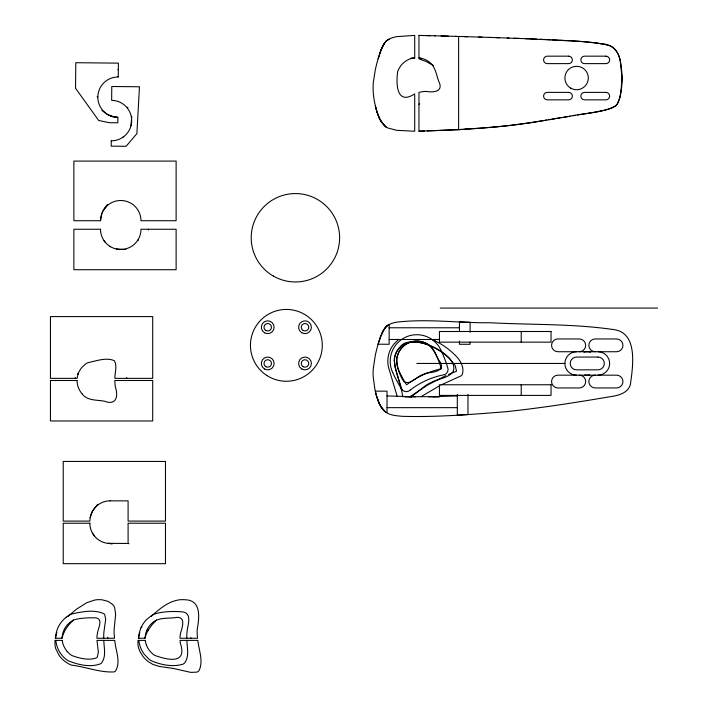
<?xml version="1.0" encoding="UTF-8"?>
<svg xmlns="http://www.w3.org/2000/svg" width="708" height="708" viewBox="0 0 708 708"><rect width="100%" height="100%" fill="white"/><g stroke="black" fill="none" stroke-linecap="round" stroke-linejoin="round"><path stroke-width="1.06" d="M97.828 97.014A20.24 20.24 0 0 1 118.263 76.977L118.404 63.136L75.8 62.711L75.544 88.279L98.66 120.457L109.289 122.696L117.811 122.776L117.864 117.448A20.24 20.24 0 0 1 97.828 97.014L97.173 96.394M131.723 116.351L130.989 125.812M620.801 93.252L622.049 77.915L620.332 61.667M100.501 220.728A20.24 20.24 0 0 1 120.741 200.497A20.24 20.24 0 0 1 140.981 220.728L176.124 220.728L176.124 161.088L73.871 161.088L73.871 220.728L100.501 220.728L101.917 213.515M620.748 93.509L620.553 94.518M620.5 94.766L620.279 95.766M620.217 96.023L619.978 97.014M61.879 638.253L63.808 632.731M619.942 97.138L619.199 99.731A35.143 35.143 0 0 1 618.863 100.713C616.659 108.492 607.455 109.43 600.756 110.997M378.099 58.799L380.833 50.525M379.081 341.008L377.691 345.672A169.699 169.699 0 0 0 375.302 355.292L373.222 369.036A63.587 63.587 0 0 0 373.169 376.594L374.913 389.311A96.686 96.686 0 0 0 376.718 396.471L377.753 399.701M378.116 344.185L389.152 344.283L389.152 324.432L385.533 327.211L382.656 331.698M378.169 344.017L378.479 342.964M127.484 108.244L127.812 107.156M378.479 57.507L378.718 56.728M378.435 343.115L378.576 342.628M90.146 517.681L92.385 511.3L97.686 504.282M378.63 342.46L380.913 335.76M56.33 634.049L55.242 638.253L62.1 638.253A20.426 20.426 0 0 1 69.658 622.677M379.125 340.893L379.612 339.38M379.541 54.153L381.417 49.029M379.541 339.601L380.081 338.035L379.656 339.265M380.125 52.445L377.691 60.224A168.849 168.849 0 0 0 375.302 69.835L373.32 82.314A64.534 64.534 0 0 0 373.249 92.412L373.629 96.244A93.102 93.102 0 0 0 377.081 112.138L379.161 117.864M78.022 374.364L78.314 373.523A21.408 21.408 0 0 1 81.907 367.355L85.686 363.894A14.443 14.443 0 0 1 87.819 362.726C96.226 360.965 106.227 357.089 114.36 360.699C117.475 366.071 114.758 372.496 114.891 378.364L152.698 378.364L152.698 316.591L50.445 316.591L50.445 378.364L77.172 378.364A19.78 19.78 0 0 1 78.022 374.364L77.561 373.497M380.196 337.689L380.488 336.893M380.276 52.038L380.47 51.489M380.47 336.937L384.506 328.521M380.541 51.303C382.125 46.878 384.984 40.267 389.152 39.391M380.869 50.418L384.63 42.896M380.886 335.831L381.116 335.229M380.957 335.645L382.727 331.565M381.479 48.887L382.223 47.162M381.479 334.335L382.214 332.636M382.311 46.976L383.285 45.055M382.311 332.424L382.55 331.928M102.262 212.488L102.554 211.869M138.777 638.253A25.692 25.692 0 0 1 141.025 627.731L141.494 626.704A28.524 28.524 0 0 1 146.742 619.367L151.91 615.323A20.47 20.47 0 0 1 154.742 613.96C163.69 611.252 173.371 611.19 182.62 611.871C192.434 613.261 187.717 625.04 187.071 631.43A46.808 46.808 0 0 0 186.806 637.846L186.806 638.253M382.86 331.3L383.276 330.512M102.872 211.241L104.811 208.028M383.382 44.87L386.586 40.701A11.266 11.266 0 0 1 388.391 39.4L391.772 37.94A44.993 44.993 0 0 1 393.303 37.48A41.002 41.002 0 0 1 396.905 36.621L414.711 35.4L414.711 58.153L411.021 58.083M383.382 330.326L387.17 325.662L391.046 323.644A41.568 41.568 0 0 1 395.914 322.273C427.128 318.388 458.819 323.175 490.166 322.742C531.602 324.963 573.471 323.6 614.597 329.724C637.598 333.415 632.979 365.284 630.757 381.948C630.085 392.604 618.827 395.568 610.057 396.71C575.586 402.587 541 408.003 506.22 411.675C471.714 414.428 437.04 417.322 402.401 416.322C396.79 415.764 390.701 415.552 385.86 412.295C385.878 412.304 386.002 412.392 386.064 412.437M110.085 500.857L128.095 500.857L128.095 521.088L165.477 521.088L165.477 461.448L63.224 461.448L63.224 521.088L89.872 521.088A20.24 20.24 0 0 1 110.085 500.857L110.448 500.352M105.28 207.382L106.811 205.409A42.427 42.427 0 0 1 107.377 204.754M394.506 343.601L398.639 339.433M103.651 209.887L107.342 205.17M385.002 327.857L385.391 327.379M385.01 42.392L385.674 41.613M385.515 327.229L386.488 326.238M385.807 41.462L388.657 39.241M403.41 346.203L402.781 346.805A22.098 22.098 0 0 0 398.692 352.451L397.215 356.381A15.603 15.603 0 0 0 396.807 358.752C396.949 366.709 399.259 375.187 403.994 381.63C410.826 385.418 416.552 376.435 422.782 374.576A27.709 27.709 0 0 1 427.836 372.851C435.685 372.249 446.571 369.877 438.783 360.027C434.951 353.513 432.128 345.044 424.198 342.477A21.78 21.78 0 0 0 417.393 341.106A19.488 19.488 0 0 0 403.383 346.177M68.101 616.394L74.446 610.862A126.281 126.281 0 0 1 76.968 608.907L86.765 602.703L94.748 600.048A25.727 25.727 0 0 1 102.102 599.809L108.2 601.384L112.908 604.685A10.08 10.08 0 0 1 113.855 605.96A9.602 9.602 0 0 1 114.59 607.358L115.643 614.084L114.2 628.748A46.312 46.312 0 0 0 114.103 632.952L114.475 638.253L96.916 638.253A27.612 27.612 0 0 1 97.447 633.173C97.961 628.571 103.598 618.987 95.863 617.827C88.642 617.748 81.154 617.836 74.163 619.819A14.921 14.921 0 0 0 72.384 620.65L69.579 622.571M73.402 620.022L69.313 624.288A38.161 38.161 0 0 0 63.782 632.713M156.521 619.987L151.742 625.075L148.432 629.819L146.963 630.076L147.335 629.297A21.78 21.78 0 0 1 151.423 623.695C157.335 617.341 166.628 618.571 174.442 617.721C186.213 615.217 182.708 626.421 180.54 633.085A27.762 27.762 0 0 0 180 638.253L197.559 638.253A52.419 52.419 0 0 1 197.205 629.5C199.231 617.818 201.815 599.756 184.514 599.738A25.886 25.886 0 0 0 178.894 599.88C167.973 601.596 159.22 609.181 151.255 616.323M386.63 326.114L388.657 324.698M66.039 617.226L68.649 615.429A20.479 20.479 0 0 1 71.402 614.066C81.703 611.809 94.129 609.101 103.996 613.792A4.549 4.549 0 0 1 104.704 614.633L105.704 619.296L104.067 630.819A41.666 41.666 0 0 0 103.757 634.226L103.722 638.253M411.33 396.914L425.313 385.745A47.808 47.808 0 0 1 431.181 382.453C438.332 378.497 448.314 378.506 453.279 371.364C455.837 363.806 448.961 357.062 443.385 353C430.207 342.681 402.011 333.893 395.206 355.407A24.453 24.453 0 0 0 394.365 360.071C395.091 372.629 401.038 384.382 402.764 396.896M409.826 396.79L427.437 385.161L445.996 375.523M141.016 627.722L141.945 627.058M410.41 389.904C407.596 392.86 402.737 391.984 401.144 388.232M122.573 137.485L123.121 137.113M421.357 396.524L440.031 385.488M441.588 384.692L461.28 375.753A4.584 4.584 0 0 0 462.271 374.417C464.625 367.541 460.412 360.399 455.633 355.664M448.43 374.461L456.554 371.196L455.12 365.416L449.421 358.514A69.34 69.34 0 0 0 441.004 351.672C430.659 345.123 417.083 339.008 404.799 343.115A13.983 13.983 0 0 0 400.976 345.858L397.029 350.929A19.833 19.833 0 0 0 394.232 360.186L395.082 367.133L402.073 390.382M600.517 111.041L592.746 112.501M592.375 112.563L589.808 113.006M589.56 113.05L586.631 113.546M548.594 119.749L550.842 119.369M545.08 120.333L546.585 120.086M540.788 121.059L537.239 121.643M544.16 120.493L529.15 122.918A559.285 559.285 0 0 1 510.884 125.369L483.21 128.033M586.144 113.625L583.454 114.068M541.549 120.935L561.922 117.546M554.833 118.705L552.346 119.121M580.02 114.634L582.967 114.147M559.798 117.891L555.833 118.546M570.099 116.227L560.798 117.732M573.144 115.74L575.108 115.422M564.019 117.209L567.223 116.696M577.569 115.032L579.286 114.749M536.726 121.732L531.876 122.502M569.197 116.377C584.525 112.838 601.535 113.43 615.615 105.89A8.753 8.753 0 0 0 617.323 103.97L619.81 97.642L621.509 88.509A81.889 81.889 0 0 0 622.031 77.393A92.067 92.067 0 0 0 621.474 68.897C620.721 59.64 618.004 46.958 607.234 45.082M531.372 122.581L507.725 125.732M507.167 125.794L500.06 126.546M499.706 126.582L497.954 126.759M493.538 127.166L457.554 129.688L418.968 131.201L418.968 92.438A28.417 28.417 0 0 1 426.331 91.438C434.181 92.748 444.005 91.456 438.615 81.031C436.128 73.897 435.022 65.03 427.747 60.968A21.78 21.78 0 0 0 421.349 58.286L418.968 57.861M482.316 128.104L473.59 128.732M472.705 128.785L466.581 129.175M467.324 129.13L467.97 129.095M463.528 129.352L466.687 129.166M465.368 129.245L465.97 129.21M461.696 129.458L462.306 129.422M459.855 129.564L461.085 129.493M460.74 129.511L462.085 129.44M458.005 129.661L459.377 129.591M459.235 129.591L460.058 129.546M427.181 130.953L458.616 129.626L458.616 36.444M424.49 131.042L418.968 131.201M428.756 396.825L457.315 395.94M433.154 396.825L439.739 396.71L404.595 396.71L411.18 396.825M125.936 249.49L116.342 249.004M440.27 308.069L657.555 308.069M389.152 327.777L459.448 327.777M389.152 339.486L439.677 339.486M416.844 363.452L564.851 363.452A11.717 11.717 0 0 0 576.613 375.169M77.057 380.497L50.445 380.497L50.445 420.968L152.698 420.968L152.698 380.497L114.864 380.497A49.224 49.224 0 0 0 115.316 386.772C118.502 396.099 116.457 405.852 104.492 401.215C96.907 399.746 87.606 400.94 82.261 394.108M387.019 407.658L457.315 407.658M89.96 523.221L63.224 523.221L63.224 563.692L165.477 563.692L165.477 523.221L128.095 523.221L128.095 543.461L128.9 543.744M108.041 543.355L128.095 543.461M62.233 640.386L54.95 640.386L55.056 645.643A19.682 19.682 0 0 0 55.755 648.749L59.109 655.378A28.515 28.515 0 0 0 65.862 662.095L68.605 663.803A23.683 23.683 0 0 0 71.499 665.113C85.703 666.83 100.067 672.777 114.271 671.901A4.859 4.859 0 0 0 115.554 670.998C121.139 661.759 115.493 650.298 114.758 640.386L96.969 640.386L98.368 652.139L97.315 657.015A3.894 3.894 0 0 1 96.394 657.909C88.677 660.679 79.606 658.369 72.127 655.626A15.665 15.665 0 0 1 69.729 654.042L67.163 651.528M117.882 69.517L118.333 69.526M433.517 65.729L426.481 61.596L418.968 58.879L418.968 35.444L420.525 35.471M418.968 35.444L435.314 35.798M422.234 35.497L424.083 35.533M426.074 35.577L430.446 35.674M434.34 35.772L456.156 36.365M441.031 35.949L448.332 36.143M466.714 36.683L467.386 36.701M455.43 36.347L466.882 36.692M478.723 37.055L481.936 37.161M464.404 36.612L490.635 37.444M387.019 395.94L415.578 396.825M489.529 37.409L499.547 37.745M507.211 38.02L509.07 38.082M496.246 37.639L528.788 38.816M514.158 38.267L520.274 38.489M529.796 38.852L536.912 39.135M525.416 38.683L578.825 41.303M539.956 39.267L544.824 39.471M545.859 39.515L550.78 39.736M552.337 39.807L558.116 40.09M559.178 40.144L564.205 40.409M565.002 40.453L569.913 40.728M570.71 40.772L574.569 41.011M575.1 41.046L582.967 41.613M579.356 41.338L590.03 42.241M583.365 41.648L597.623 43.153M590.295 42.268L592.826 42.533M137.83 240.092L138.494 240.162M592.968 42.551L603.313 44.144A58.587 58.587 0 0 1 607.234 45.082M110.094 543.647L112.156 543.939M597.756 43.17L601.473 43.781M112.519 116.501L107.014 114.2L101.979 110.439M112.935 116.572L117.864 117.448L110.315 115.908M601.605 43.807C611.933 43.772 619.403 51.781 620.305 61.543M435.048 340.858L439.615 343.256A73.924 73.924 0 0 1 454.067 354.15L455.359 355.381M109.899 246.34L110.519 246.72M386.046 126.971L381.612 122.334M385.949 126.909L385.019 126.183M385.798 412.251L383.807 410.49M385.86 412.295L381.32 407.348M384.081 125.316L379.382 118.36M384.081 410.764L382.47 408.95M117.811 76.508L118.263 76.977M383.621 410.286L379.541 404.135M382.373 408.826L381.417 407.489M103.943 240.543L105.43 242.481M92.527 533.274L94.615 536.266M381.524 122.192L381.054 121.466M380.7 120.882L385.055 126.21A13.204 13.204 0 0 0 387.577 127.9L396.551 130.307L414.711 131.254L414.711 93.863C396.569 105.811 395.887 83.854 397.701 71.552A15.603 15.603 0 0 1 398.56 69.313L400.781 65.747A22.098 22.098 0 0 1 405.905 61.012A19.346 19.346 0 0 1 414.711 57.808M380.966 406.773L381.231 407.206L380.7 406.33M380.612 120.732L379.267 118.103M380.771 121.006L377.709 114.147M380.771 406.454L378.063 400.586M380.09 405.241L379.382 403.808M379.426 403.905L379.116 403.206M379.311 118.192L377.063 112.138M379.161 403.312L377.824 399.931M420.508 58.1L421.101 59.472M379.01 402.976L377.081 397.666M377.992 400.401L377.709 399.595M146.414 644.961L145.875 643.307A19.426 19.426 0 0 1 145.308 640.386L138.025 640.386A21.55 21.55 0 0 0 138.502 647.661L139.963 651.599L142.998 656.458A28.762 28.762 0 0 0 148.114 661.502L152.857 664.396L159.167 666.414L173.345 668.449L190.753 672.379L196.789 672.14A4.991 4.991 0 0 0 199.116 670.449C203.585 660.945 198.842 650.271 197.833 640.386L180.044 640.386A43.374 43.374 0 0 0 180.292 643.085C187.664 664.67 167.548 660.095 154.76 655.378A15.603 15.603 0 0 1 152.786 654.024L149.831 651.033A22.098 22.098 0 0 1 146.414 644.961M377.656 113.979L376.78 111.227M377.63 399.356L377.329 398.445M377.019 112.014L376.833 111.386M377.037 397.507L376.833 396.834M389.444 370.452L397.144 396.232M375.329 105.722L376.789 111.262M376.745 396.56L376.479 395.622M376.488 395.657L376.355 395.188M376.408 395.374L376.169 394.498M376.355 109.74L375.868 107.908M376.311 395.046L375.329 391.17L387.019 391.143L387.019 412.454M103.819 640.386C103.943 647.714 106.412 656.263 101.748 662.688A6.938 6.938 0 0 1 100.324 663.909C90.19 667.626 78.243 664.768 68.508 660.891A20.797 20.797 0 0 1 65.72 659.033L63.826 657.351A27.285 27.285 0 0 1 55.835 640.377M186.894 640.386C187.098 647.74 189.372 656.033 184.947 662.555A6.992 6.992 0 0 1 182.938 664.184C172.743 667.29 161.052 664.9 151.406 660.785A20.727 20.727 0 0 1 148.768 659.006L144.193 654.201A28.701 28.701 0 0 1 140.414 647.174L139.724 645.023A25.869 25.869 0 0 1 138.883 640.386M521.221 331.503L521.221 342.15M521.221 384.754L521.221 395.409M470.094 332.158L470.094 322.237L459.448 321.919L459.448 331.503M470.094 342.079L470.094 344.283L459.448 344.283L459.448 341.088M467.97 394.338L467.97 414.543L457.315 415.145L457.315 394.418M148.432 229.25L148.432 229.994M107.811 638.253A48.817 48.817 0 0 1 107.731 637.324M56.605 633.271A34.453 34.453 0 0 1 56.914 632.448M55.649 638.253A26.789 26.789 0 0 1 66.136 617.349M146.972 630.085A19.505 19.505 0 0 0 145.167 638.253L138.326 638.253L138.848 635.899A36.896 36.896 0 0 1 139.848 632.802M144.901 638.244A29.913 29.913 0 0 1 148.476 629.846M190.859 638.253A52.604 52.604 0 0 1 190.815 637.713M67.225 651.475A20.904 20.904 0 0 1 62.207 640.386M110.085 543.461A20.231 20.231 0 0 1 89.854 523.221M126.688 378.373A64.056 64.056 0 0 1 126.635 377.585M75.234 378.364A20.284 20.284 0 0 1 75.313 377.55M82.296 394.073A20.559 20.559 0 0 1 77.039 380.497M595.251 351.734A6.39 6.39 0 0 1 588.861 345.345A6.39 6.39 0 0 1 595.251 338.955L616.553 338.955A6.39 6.39 0 0 1 622.943 345.345A6.39 6.39 0 0 1 616.553 351.734L557.966 351.734A6.39 6.39 0 0 1 551.576 345.345A6.39 6.39 0 0 1 557.966 338.955L579.268 338.955A6.39 6.39 0 0 1 585.666 345.345A6.39 6.39 0 0 1 579.268 351.734M589.746 374.904A11.717 11.717 0 0 1 584.773 374.904M583.958 352.212A11.717 11.717 0 0 1 590.56 352.212M579.268 375.169A6.39 6.39 0 0 1 585.666 381.559A6.39 6.39 0 0 1 579.268 387.949L557.966 387.949A6.39 6.39 0 0 1 551.576 381.559A6.39 6.39 0 0 1 557.966 375.169L616.553 375.169A6.39 6.39 0 0 1 622.943 381.559A6.39 6.39 0 0 1 616.553 387.949L595.251 387.949A6.39 6.39 0 0 1 588.861 381.559A6.39 6.39 0 0 1 595.251 375.169M597.915 351.734A11.717 11.717 0 0 1 609.623 363.452A11.717 11.717 0 0 1 597.915 375.169M564.895 363.452A11.717 11.717 0 0 1 576.613 351.734M497.706 126.821A64.065 3.921 -7.3 0 1 493.264 127.228M418.95 104.147A51.445 51.445 0 0 1 419.702 103.837M410.392 389.878A81.889 81.889 0 0 1 442.721 375.01C446.81 374.868 449.288 370.541 447.491 366.912A136.741 136.741 0 0 0 441.004 350.212A26.63 26.63 0 0 0 405.711 337.132A26.63 26.63 0 0 0 392.648 372.452M401.117 388.241A136.741 136.741 0 0 1 392.674 372.443M389.462 370.443A26.78 26.78 0 0 1 394.418 343.53M431.8 339.486A50.595 50.595 0 0 1 434.986 340.973M111.245 140.821L111.191 146.149L126.104 146.291L136.883 133.617L139.467 86.774L111.775 86.5L111.643 100.35A20.24 20.24 0 0 1 131.679 120.785A20.24 20.24 0 0 1 111.245 140.821M100.563 229.25L73.871 229.25L73.871 269.721L176.124 269.721L176.124 229.25L140.981 229.25A20.24 20.24 0 0 1 120.741 249.49A20.24 20.24 0 0 1 100.501 229.25M408.516 383.364L406.542 384.816A130.361 130.361 0 0 1 398.48 369.771A20.24 20.24 0 0 1 408.383 342.938A20.24 20.24 0 0 1 435.225 352.867A130.361 130.361 0 0 1 441.411 368.788L438.995 369.346A87.695 87.695 0 0 0 408.507 383.347M568.621 56.171L547.319 56.171A3.726 3.726 0 0 0 543.594 59.897A3.726 3.726 0 0 0 547.319 63.623L568.621 63.623A3.726 3.726 0 0 0 572.347 59.897A3.726 3.726 0 0 0 568.621 56.171M605.898 56.171L584.596 56.171A3.726 3.726 0 0 0 580.87 59.897A3.726 3.726 0 0 0 584.596 63.623L605.898 63.623A3.726 3.726 0 0 0 609.623 59.897A3.726 3.726 0 0 0 605.898 56.171M568.621 92.385L547.319 92.385A3.726 3.726 0 0 0 543.594 96.111A3.726 3.726 0 0 0 547.319 99.837L568.621 99.837A3.726 3.726 0 0 0 572.347 96.111A3.726 3.726 0 0 0 568.621 92.385M605.898 92.385L584.596 92.385A3.726 3.726 0 0 0 580.87 96.111A3.726 3.726 0 0 0 584.596 99.837L605.898 99.837A3.726 3.726 0 0 0 609.623 96.111A3.726 3.726 0 0 0 605.898 92.385M551.045 331.503L439.438 331.503L439.438 342.15L551.045 342.15L551.045 331.503M597.915 357.062L576.613 357.062A6.39 6.39 0 0 0 570.214 363.452A6.39 6.39 0 0 0 576.613 369.841L597.915 369.841A6.39 6.39 0 0 0 604.305 363.452A6.39 6.39 0 0 0 597.915 357.062M551.045 384.754L439.438 384.754L439.438 395.409L551.045 395.409L551.045 384.754M273.315 276.049A44.206 44.206 0 0 0 339.619 237.773A44.206 44.206 0 0 0 273.315 199.488A44.206 44.206 0 0 0 273.315 276.049M301.812 332.778A6.39 6.39 0 0 0 311.396 327.238A6.39 6.39 0 0 0 301.812 321.706A6.39 6.39 0 0 0 301.812 332.778M264.526 332.778A6.39 6.39 0 0 0 274.12 327.238A6.39 6.39 0 0 0 264.526 321.706A6.39 6.39 0 0 0 264.526 332.778M301.812 368.992A6.39 6.39 0 0 0 311.396 363.452A6.39 6.39 0 0 0 301.812 357.921A6.39 6.39 0 0 0 301.812 368.992M264.526 368.992A6.39 6.39 0 0 0 274.12 363.452A6.39 6.39 0 0 0 264.526 357.921A6.39 6.39 0 0 0 264.526 368.992M266.695 375.399A35.922 35.922 0 0 0 322.228 347.354A35.922 35.922 0 0 0 270.173 313.281A35.922 35.922 0 0 0 266.695 375.399M303.139 330.468A3.726 3.726 0 0 0 308.732 327.238A3.726 3.726 0 0 0 303.139 324.016A3.726 3.726 0 0 0 303.139 330.468M265.863 330.468A3.726 3.726 0 0 0 271.456 327.238A3.726 3.726 0 0 0 265.863 324.016A3.726 3.726 0 0 0 265.863 330.468M303.139 366.682A3.726 3.726 0 0 0 308.732 363.452A3.726 3.726 0 0 0 303.139 360.23A3.726 3.726 0 0 0 303.139 366.682M265.863 366.682A3.726 3.726 0 0 0 271.456 363.452A3.726 3.726 0 0 0 265.863 360.23A3.726 3.726 0 0 0 265.863 366.682M570.754 88.155A11.717 11.717 0 0 0 588.321 78.004A11.717 11.717 0 0 0 570.754 67.862A11.717 11.717 0 0 0 570.754 88.155"/></g></svg>
